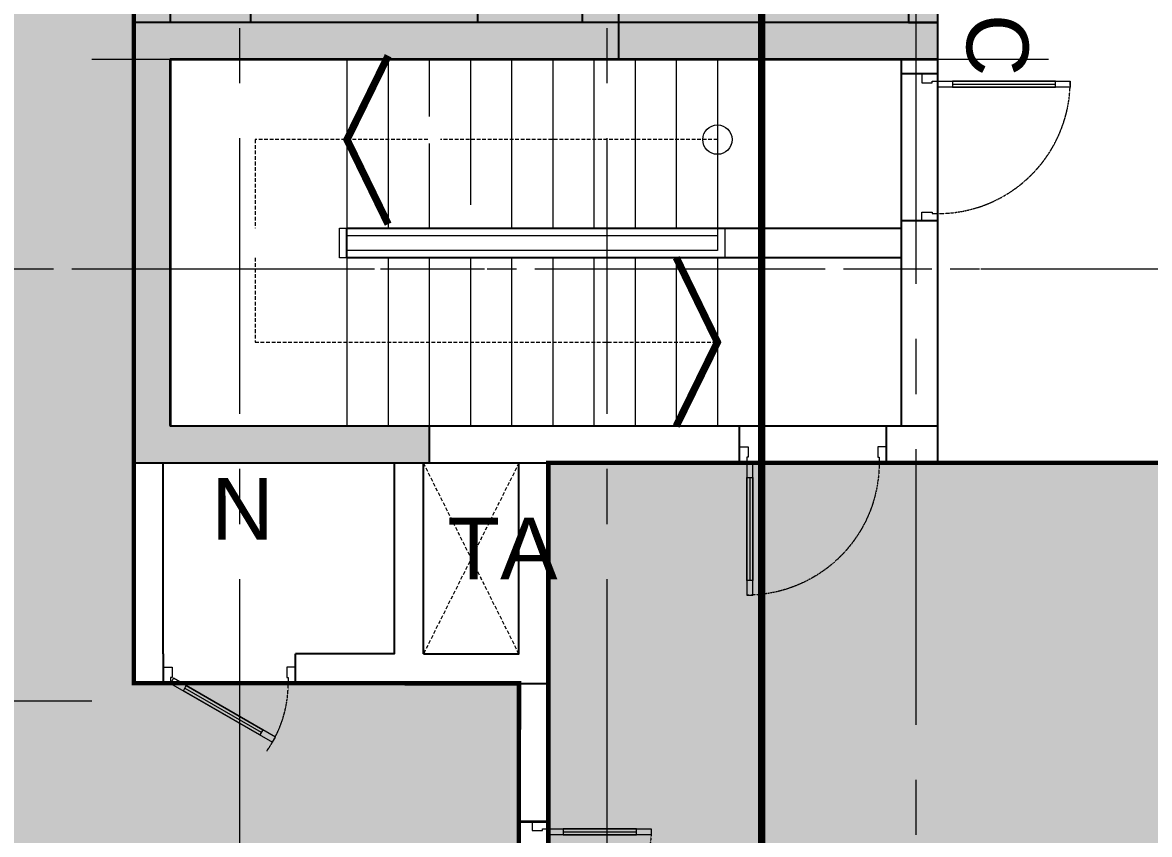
# Model space of a CAD drawing. Header units: millimetres. Extents: x -100356 to 314685, y 446 to 1273965.
# Drawn here: x 62713 to 70380, y 503874 to 509399 of the extents above; entities that cross this region are included whole.
import ezdxf
from ezdxf.xclip import XClip

# ---------------------------------------------------------------- set-up
doc = ezdxf.new("R2010")
doc.units = ezdxf.units.MM
doc.header["$XCLIPFRAME"] = 2
for name, pattern in [('20180221 BF$0$Core - tb$0$HIDDEN', [0.375, 0.25, -0.125]), ('20180221 BF$0$HIDDEN', [0.375, 0.25, -0.125]), ('20180330-Ascent Plaza-TP-Ban ve so bo$0$20180221 BF$0$Core - tb$0$HIDDEN', [0.375, 0.25, -0.125]), ('20180330-Ascent Plaza-TP-Ban ve so bo$0$Core - tb$0$HIDDEN', [0.375, 0.25, -0.125]), ('CENTER', [2, 1.25, -0.25, 0.25, -0.25]), ('gf$0$CENTER2', [28.574999999999996, 19.05, -3.174999999999999, 3.174999999999999, -3.174999999999999]), ('gf$0$Kume - Grid Line', [10.5, 5.999999999999999, -1.25, 2, -1.25])]:
    doc.linetypes.add(name, pattern=pattern)
for name, color, linetype, lineweight in [('20180221 BF$0$@ color hatch', 7, 'Continuous', 13), ('20180330-Ascent Plaza-TP-Ban ve so bo$0$20180221 BF$0$Core - tb$0$1-thaythuong', 9, 'Continuous', 13), ('20180330-Ascent Plaza-TP-Ban ve so bo$0$20180221 BF$0$Core - tb$0$A.Concrete', 210, 'Continuous', 35), ('20180330-Ascent Plaza-TP-Ban ve so bo$0$20180221 BF$0$Core - tb$0$A.Thin', 8, 'Continuous', 13), ('20180330-Ascent Plaza-TP-Ban ve so bo$0$20180221 BF$0$Core - tb$0$CUA', 5, 'Continuous', 9), ('20180330-Ascent Plaza-TP-Ban ve so bo$0$20180221 BF$0$Core - tb$0$Hatch-wall', 251, 'Continuous', 5), ('20180330-Ascent Plaza-TP-Ban ve so bo$0$20180221 BF$0$Core - tb$0$net bao', 254, 'Continuous', 13), ('20180330-Ascent Plaza-TP-Ban ve so bo$0$20180221 BF$0$TUONG 2', 2, 'Continuous', 25), ('20180330-Ascent Plaza-TP-Ban ve so bo$0$A1 - dp$0$TUONG 2', 2, 'Continuous', 25), ('20180330-Ascent Plaza-TP-Ban ve so bo$0$Core - tb$0$1-thaythuong', 9, 'Continuous', 13), ('20180330-Ascent Plaza-TP-Ban ve so bo$0$Core - tb$0$A.Concrete', 7, 'Continuous', 25), ('20180330-Ascent Plaza-TP-Ban ve so bo$0$Core - tb$0$A.Thin', 8, 'Continuous', 13), ('20180330-Ascent Plaza-TP-Ban ve so bo$0$Core - tb$0$CUA', 5, 'Continuous', 9), ('20180330-Ascent Plaza-TP-Ban ve so bo$0$Core - tb$0$Hatch-wall', 251, 'Continuous', 5), ('20180330-Ascent Plaza-TP-Ban ve so bo$0$Core - tb$0$net bao', 254, 'Continuous', 13), ('20180330-Ascent Plaza-TP-Ban ve so bo$0$KÍNH', 150, 'Continuous', 9), ('20180330-Ascent Plaza-TP-Ban ve so bo$0$TEXT', 6, 'Continuous', 20), ('20180330-Ascent Plaza-TP-Ban ve so bo$0$TUONG 2', 2, 'Continuous', 35), ('@ color hatch', 7, 'Continuous', 13), ('A.Concrete', 7, 'Continuous', 25), ('A1 - dp$0$TUONG 2', 2, 'Continuous', 25), ('Core - tb$0$A.Concrete', 7, 'Continuous', 25), ('Core - tb$0$Hatch-wall', 251, 'Continuous', 5), ('gf$0$A.Axis', 251, 'gf$0$CENTER2', 13), ('Hatch-wall', 251, 'Continuous', 5), ('LC.HA', 250, 'Continuous', 9), ('LGI', 250, 'CENTER', 9), ('luoicot', 30, 'Continuous', 13), ('setback', 1, 'Continuous', 13), ('TEXT', 6, 'Continuous', 20), ('TXT', 1, 'Continuous', 25)]:
    doc.layers.add(name, color=color, linetype=linetype, lineweight=lineweight)
doc.layers.add('Core - tb$0$CT3 MBT 11-31$0$Nqh-ME-01', color=8, linetype='Continuous')
doc.layers.add('STR', color=7, linetype='Continuous')
doc.styles.add('20180330-Ascent Plaza-TP-Ban ve so bo$0$VnArial', font='Font - TrueType - Arial.ttf')

# ---------------------------------------------------------------- blocks, each defined once
blk = doc.blocks.new('gf$0$grid tower-gf')
at = {"layer": 'gf$0$A.Axis', "linetype": 'gf$0$Kume - Grid Line', "lineweight": 9, "ltscale": 100}
blk.add_line((48341.18399926659, 13399.9365124742), (-14918.79991812457, 13399.93651247438), dxfattribs=at)
blk = doc.blocks.new('Core - tb$0$CT3 MBT 11-31$0$TM1500')
at = {"layer": 'Core - tb$0$CT3 MBT 11-31$0$Nqh-ME-01'}
for p, q in [((-1293, 1791), (-1293, 2250.189097669907)), ((-1293, 316.0000000009313), (-1293, 2250.189097669907)), ((-1433, 450.0000000009313), (-1433, 2209.000000000931)), ((-1293, 1782), (-1293, 1872)), ((-104, 1713), (-104, 538)), ((-104, 1713), (-65.99999999953434, 1713)), ((-65.99999999953434, 1713), (-66, 538)), ((-18.99999999953434, 1713), (-18.99999999953434, 538)), ((-18.99999999953434, 1713), (19, 1713)), ((19, 1713), (19, 538)), ((-104, 538), (-66, 538)), ((-18.99999999953434, 538), (19, 538)), ((-1292.999999999534, 0.1890976689755917), (-1293, 470)), ((-1292.999999999534, 382), (-1293, 470)), ((-1426.999999999534, 182), (-1691, 423.0000000009313)), ((-1663, 219.0000000009313), (-1663, 390)), ((-1857.999999999534, 304), (-1781, 304)), ((-1511, 304), (-1624.999999999534, 304)), ((-1455, 304), (-1306.999999999534, 304)), ((-1366.999999999534, 304), (-1445, 304)), ((0, 145.0000000009313), (0, 0))]:
    blk.add_line(p, q, dxfattribs=at)
for points in [[(-1423, 2250.189097669907), (-1423, 1860)], [(-1163, 1860), (-1162.999999999534, 2250.189097668976)], [(-158, 1756), (-157.9999999995343, 2250.189097669907)], [(-113, 2250.189097669907), (-113, 145)], [(-58, 2250.189097669907), (-57.99999999953434, 145)], [(-28, 145.0000000009313), (-28, 2250.189097668976)], [(27, 145.0000000009313), (27, 2250.189097669907)], [(-1423, 1860), (-1393, 1860)], [(-1193, 1860.000000000931), (-1393, 1860)], [(-1330, 1857), (-1255, 1857)], [(-1329.999999999534, 1851), (-1330, 1857)], [(-1329, 1850), (-1298, 1848)], [(-1297, 1826), (-1297, 1847)], [(-1289, 1826.000000000931), (-1289, 1847)], [(-1288, 1848), (-1256, 1850)], [(-1254.999999999534, 1851), (-1255, 1857)], [(-1193, 1860.000000000931), (-1163, 1860)], [(-1298, 1824), (-1298, 1795)], [(-1298, 1795), (-1288, 1795)], [(-1288, 1824), (-1288, 1795)], [(-157.9999999995343, 494), (-2583, 494), (-2583, 1756), (-158, 1756)], [(-198, 525.0000000009313), (-2553, 525), (-2552.999999999069, 1725), (-198, 1725)], [(-1473, 1725), (-1393, 1725)], [(-1472.999999999534, 1405), (-1473, 1725)], [(-1393, 1725), (-1393, 1405)], [(-198, 1575), (-198, 1725)], [(-113, 1575), (-198, 1575)], [(-1393, 1405), (-1472.999999999534, 1405)], [(-2714.06635276787, 1125.189097669907), (201.744921057485, 1125.189097669907)], [(-1393, 845.0000000009313), (-1472.999999999534, 845)], [(-1472.999999999534, 845), (-1473, 525)], [(-1393, 525), (-1393, 845.0000000009313)], [(-113, 675), (-198, 675)], [(-198, 675), (-198, 525.0000000009313)], [(-1473, 525), (-1393, 525)], [(-157.9999999995343, 494), (-157.9999999995343, 145)], [(-1926, 0), (-1925.999999999534, 384), (-1850.999999999534, 384)], [(-1850.999999999534, 0), (-1850.999999999534, 384)], [(-1763, 194), (-1763, 414)], [(-1763, 414), (-1463, 414)], [(-1586, 414), (-1624, 342.0000000009313)], [(-1501.999999999069, 267), (-1586, 414)], [(-1463, 414), (-1463, 194)], [(-1363, 390), (-1222.999999999534, 390)], [(-1363, 380), (-1363, 390)], [(-1337, 393), (-1337, 400)], [(-1337, 393), (-1248, 393)], [(-1336, 401), (-1298.999999999534, 404)], [(-1300.999999999534, 423), (-1301, 455)], [(-1301, 455), (-1285, 455)], [(-1300, 422), (-1298.999999999069, 422)], [(-1298, 405), (-1298, 421)], [(-1288, 405), (-1288, 421)], [(-1287, 422), (-1285.999999999534, 422)], [(-1249, 401.0000000009313), (-1287, 404)], [(-1284.999999999534, 423), (-1285, 455)], [(-1248, 393), (-1248, 400)], [(-1223, 380), (-1222.999999999534, 390)], [(-1848, 312.0000000009313), (-1848, 348)], [(-1845, 348), (-1848, 348)], [(-1845, 348), (-1845, 312)], [(-1845, 312), (-1794, 312)], [(-1845, 309), (-1794, 309.0000000009313)], [(-1624, 342.0000000009313), (-1540, 194.0000000009313)], [(-1381, 312), (-1432, 312)], [(-1381, 309.0000000009313), (-1432, 309)], [(-1381, 348), (-1381, 312)], [(-1381, 348), (-1378, 348)], [(-1377.999999999534, 312), (-1378, 348)], [(-1374.999999999534, 103), (-1375, 380.0000000009313)], [(-1375, 380.0000000009313), (-1311.999999999534, 380)], [(-1369, 103.0000000009313), (-1369.000000000466, 380.0000000009313)], [(-1312, 103), (-1311.999999999534, 380)], [(-1311.999999999534, 347), (-1252.999999999534, 347)], [(-1271.999999999534, 380), (-1199, 380)], [(-1271.999999999534, 380), (-1112, 103)], [(-1206, 380), (-1046, 103)], [(-1199, 380), (-1038.999999999534, 103)], [(-1848, 261), (-1848, 296)], [(-1845, 261), (-1848, 261)], [(-1845, 299), (-1794, 299)], [(-1793.999999999534, 296), (-1845, 296)], [(-1845, 296), (-1845, 261)], [(-1791, 302.0000000009313), (-1791, 306)], [(-1788, 306), (-1788, 302.0000000009313)], [(-1540, 194.0000000009313), (-1501.999999999069, 267)], [(-1438, 306), (-1438, 302)], [(-1435, 302), (-1435, 306.0000000009313)], [(-1381, 299), (-1432, 299.0000000009313)], [(-1432, 296), (-1381, 296)], [(-1381, 296), (-1381, 261)], [(-1381, 261), (-1377.999999999534, 261)], [(-1377.999999999534, 261), (-1378, 296.0000000009313)], [(-1463, 194), (-1763, 194)], [(-1385, 0), (-1384.999999999534, 168)], [(-1384.999999999534, 168), (-1375, 168)], [(-1150, 168.0000000009313), (-1312, 168.0000000009313)], [(-1020, 168), (-1077, 168)], [(-1020, 0), (-1020, 168)], [(-1312, 103), (-1374.999999999534, 103)], [(-1112, 103), (-1038.999999999534, 103)], [(-57.99999999953434, 145), (-157.9999999995343, 145)], [(-28, 145.0000000009313), (27, 145.0000000009313)]]:
    blk.add_lwpolyline(points, dxfattribs=at)
for points in [[(-1329.999999999534, 1851, 0.39632451), (-1329, 1850)], [(-1297, 1847, 0.39632451), (-1298, 1848)], [(-1288, 1848, 0.39632451), (-1289, 1847)], [(-1256, 1850, 0.39632451), (-1254.999999999534, 1851)], [(-1297, 1825, 0.26794919), (-1298, 1824)], [(-1297, 1825, 0.26794919), (-1297, 1826)], [(-1289, 1826.000000000931, 0.26794919), (-1288, 1825)], [(-1288, 1824, 0.26794919), (-1288, 1825)], [(-1336, 401, 0.39087647), (-1337, 400)], [(-1300.999999999534, 423, 0.41421356), (-1300, 422)], [(-1298, 421, 0.41421356), (-1298.999999999069, 422)], [(-1298.999999999534, 404, 0.39087647), (-1298, 405)], [(-1287, 422, 0.41421356), (-1288, 421)], [(-1288, 405, 0.39087647), (-1287, 404)], [(-1285.999999999534, 422, 0.41421356), (-1284.999999999534, 423)], [(-1248, 400, 0.39087647), (-1249, 401.0000000009313)], [(-1848, 312.0000000009313, 0.41421356), (-1845, 309)], [(-1788, 306, 0.41421356), (-1794, 312)], [(-1791, 306, 0.41421356), (-1794, 309.0000000009313)], [(-1438, 306, -0.41421356), (-1432, 312)], [(-1435, 306.0000000009313, -0.41421356), (-1432, 309)], [(-1377.999999999534, 312, -0.41421356), (-1381, 309.0000000009313)], [(-1845, 299, 0.41421356), (-1848, 296)], [(-1794, 299, 0.41421356), (-1791, 302.0000000009313)], [(-1793.999999999534, 296, 0.41421356), (-1788, 302.0000000009313)], [(-1432, 296, -0.41421356), (-1438, 302)], [(-1432, 299.0000000009313, -0.41421356), (-1435, 302)], [(-1381, 299, -0.41421356), (-1378, 296.0000000009313)]]:
    blk.add_lwpolyline(points, format="xyb", dxfattribs=at)
blk.add_lwpolyline([(-2207.871594800323, 0), (-664.3990588189918, 0), (-664.3990588189918, -390.990038533404), (-2207.871594800323, -390.990038533404)], close=True, dxfattribs=at)
for centre, radius in [((-1292.83507730579, 1125.189097668976), 59.99999999999999), ((-1662.835077306256, 304.1890976699069), 39.99999999999999)]:
    blk.add_circle(centre, radius, dxfattribs=at)
blk = doc.blocks.new('new core')
at = {"layer": 'Core - tb$0$Hatch-wall', "ltscale": 0.5}
h = blk.add_hatch(color=256, dxfattribs=at)
h.dxf.hatch_style = 1
h.paths.add_polyline_path([(-5220.000009669282, -11721.18369290384), (-5470.000009669282, -11721.18369290384), (-5470.000009669282, -14471.18369290384), (-5220.000009669282, -14471.18369290384)])
h = blk.add_hatch(color=256, dxfattribs=at)
h.dxf.hatch_style = 1
h.paths.add_polyline_path([(-5470.000009669282, -11721.18369290384), (-5470.000009669282, -11971.18369290384), (5.820766091346741e-11, -11971.18369290384), (5.820766091346741e-11, -11721.18369290384)])
at = {"layer": 'Hatch-wall', "ltscale": 0.5}
h = blk.add_hatch(color=256, dxfattribs=at)
h.dxf.hatch_style = 1
h.paths.add_polyline_path([(-5470.000009669282, -11971.18369290384), (-2170.000009669282, -11971.18369290384), (-2170.000009669282, -10830.00890308345), (-2420.000009669282, -10830.00890308345), (-2420.000009669282, -11721.18369290384), (-5220.000009669282, -11721.18369290384), (-5220.000009669282, -9080.00890308345), (-2420.000009669282, -9080.00890308345), (-2420.000009669282, -9580.00890308345), (-2170.000009669282, -9580.00890308345), (-2170.000009669282, -8830.00890308345), (-5470.000009669282, -8830.00890308345)])
at = {"layer": 'A1 - dp$0$TUONG 2', "ltscale": 0.5}
blk.add_lwpolyline([(-2.328306436538696e-10, -11721.18369290384), (-1.746229827404022e-10, -11330.00890308345), (-2.91038304567337e-10, -10780.00890308345), (-200.0000000000582, -10780.00890308345), (-200.0000000001746, -11230.00890308345), (-200.0000000001746, -11230.00890308345), (-200.0000000001746, -11721.18369290384)], close=True, dxfattribs=at)
at = {"layer": 'Core - tb$0$A.Concrete', "ltscale": 0.5}
blk.add_lwpolyline([(-5470.000009669282, -11971.18369290384), (-2170.000009669282, -11971.18369290384), (-2170.000009669282, -10830.00890308345), (-2420.000009669282, -10830.00890308345), (-2420.000009669282, -11721.18369290384), (-5220.000009669282, -11721.18369290384), (-5220.000009669282, -9080.00890308345), (-2420.000009669282, -9080.00890308345), (-2420.000009669282, -9580.00890308345), (-2170.000009669282, -9580.00890308345), (-2170.000009669282, -8830.00890308345), (-5470.000009669282, -8830.00890308345)], close=True, dxfattribs=at)
at = {"layer": 'Core - tb$0$A.Concrete'}
blk.add_lwpolyline([(5.820766091346741e-11, -11971.18369290384), (5.820766091346741e-11, -11721.18369290384), (-5470.000009669282, -11721.18369290384), (-5470.000009669282, -14721.18369290384), (5.820766091346741e-11, -14721.18369290384), (5.820766091346741e-11, -14471.18369290384), (-5220.000009669282, -14471.18369290384)], dxfattribs=at)
at = {"layer": 'Core - tb$0$CT3 MBT 11-31$0$Nqh-ME-01', "extrusion": (0, 0, -1), "xscale": -1, "zscale": -1}
blk.add_blockref('Core - tb$0$CT3 MBT 11-31$0$TM1500', (2467.000009668351, -11330.19365437044), dxfattribs=at)
blk = doc.blocks.new('Core f1-f4')
at = {"layer": 'Core - tb$0$Hatch-wall', "ltscale": 0.5}
h = blk.add_hatch(color=256, dxfattribs=at)
h.dxf.hatch_style = 1
h.paths.add_polyline_path([(-5220.000009669282, -11721.18369290384), (-5470.000009669282, -11721.18369290384), (-5470.000009669282, -14471.18369290384), (-5220.000009669282, -14471.18369290384)])
h = blk.add_hatch(color=256, dxfattribs=at)
h.dxf.hatch_style = 1
h.paths.add_polyline_path([(-5470.000009669282, -11721.18369290384), (-5470.000009669282, -11971.18369290384), (5.820766091346741e-11, -11971.18369290384), (5.820766091346741e-11, -11721.18369290384)])
at = {"layer": 'Core - tb$0$A.Concrete'}
blk.add_lwpolyline([(5.820766091346741e-11, -11971.18369290384), (5.820766091346741e-11, -11721.18369290384), (-5470.000009669282, -11721.18369290384), (-5470.000009669282, -14721.18369290384), (-1450.153188483149, -14721.18369290384), (-1450.153188483149, -14471.18369290384), (-5220.000009669282, -14471.18369290384)], dxfattribs=at)
at = {"layer": 'setback'}
ref = blk.add_blockref('new core', (0, 0), dxfattribs=at)
XClip(ref).set_block_clipping_path([(-5470.00000966934, -11971.18369290381), (0, -11971.18369290381), (0, 568.8059415846947), (-26542.664700966852, 1294.7131433426985), (-26542.664700966852, -7697.462902203202), (-5475.4640937626245, -7697.462902203202)])
blk = doc.blocks.new('SECTION SYMBOL 2')
at = {"layer": 'TXT', "linetype": '20180221 BF$0$Core - tb$0$HIDDEN', "ltscale": 300, "const_width": 50}
blk.add_lwpolyline([(-1200.003936006746, -31831.96423141245), (-1200.003936006746, 11797.73497754434)], dxfattribs=at)
blk = doc.blocks.new('X-GRID')
at = {"layer": 'LGI', "ltscale": 1500}
for p, q in [((-36549.99921768496, -7272.626217615769), (-36549.99921768473, 49990.6718393456)), ((-34449.99921768473, 49486.83894699798), (-34449.99921768496, -7272.626217615776)), ((-31949.99999999988, 49486.83894699797), (-31950.00000000012, -7272.626217615774)), ((5008.778208642208, 24500.00148243189), (-57318.59826279094, 24500.00148243203))]:
    blk.add_line(p, q, dxfattribs=at)
blk = doc.blocks.new('A$C60262ED2')
at = {"layer": 'LC.HA'}
h = blk.add_hatch(color=256, dxfattribs=at)
h.dxf.hatch_style = 1
h.paths.add_polyline_path([(44108.77889494912, 31553.9092043686), (44108.77889494912, 32053.9092043686), (43858.77889494912, 32053.9092043686), (43858.77889494912, 31553.9092043686), (41658.77889494912, 31553.9092043686), (41658.77889494912, 40134.01338329143), (43858.77889494912, 40134.01338329143), (43858.77889494912, 39633.91810745205), (44108.77889494912, 39633.91810745205), (44108.77889494912, 40384.01338329143), (41408.77889494912, 40384.01338329143), (41408.77889494912, 31553.9092043686), (38638.77888527984, 31553.9092043686), (38638.77888527984, 25662.73441454821), (40648.50329695537, 25662.73441454821), (40648.50329695537, 25912.73441454821), (38888.77888527984, 25912.73441454821), (38888.77888527984, 28412.73441454821), (44108.77889494918, 28412.73441454821), (44108.77889494912, 28662.73441454821), (38888.77888527984, 28662.73441454821), (38888.77888527984, 31303.9092043686), (44108.77889494912, 31303.9092043686)])
h.paths.add_polyline_path([(44108.77889494912, 38633.91810745205), (43858.77889494912, 38633.91810745205), (43858.77889494912, 37433.91810745205), (44108.77889494912, 37433.91810745205)], flags=17)
h.paths.add_polyline_path([(44108.77889494912, 36443.9158816812), (43858.77889494912, 36443.9158816812), (43858.77889494912, 35243.9158816812), (44108.77889494912, 35243.9158816812)], flags=17)
h.paths.add_polyline_path([(44108.77889494912, 34253.91365591035), (43858.77889494912, 34253.91365591035), (43858.77889494912, 33053.91365591035), (44108.77889494912, 33053.91365591035)], flags=17)
h.paths.add_polyline_path([(39608.77889494912, 33603.90920436854), (39358.77855592844, 33603.90920436854), (39358.77855592844, 31553.9092043686), (39608.77889494912, 31553.9092043686)], flags=17)
at = {"layer": 'STR', "ltscale": 1000, "elevation": 6.706806565628017e-05}
blk.add_lwpolyline([(44108.77889494918, 25662.73441454821), (44108.77889494912, 31553.9092043686), (44108.77889494912, 40384.01338329143), (41408.77889494912, 40384.01338329143), (41408.77889494912, 31553.9092043686), (38638.77888527984, 31553.9092043686), (38638.77888527984, 25662.73441454821)], close=True, dxfattribs=at)
at = {"layer": 'STR', "ltscale": 1000}
for points, elevation in [([(44108.77889494918, 25912.73441454821), (38888.77888527984, 25912.73441454821), (38888.77888527984, 28412.73441454821), (44108.77889494918, 28412.73441454821)], 6.706806565628017e-05), ([(40648.50329695537, 25909.19289677648), (40648.50329695537, 25662.73441454821)], 6.577203153575353e-05)]:
    blk.add_lwpolyline(points, dxfattribs=dict(at, elevation=elevation))
at = {"layer": 'STR', "elevation": 6.706806565628017e-05}
blk.add_lwpolyline([(43858.77889494918, 28412.73441454821), (43858.77889494918, 25912.73441454821)], dxfattribs=at)
at = {"rotation": 180}
blk.add_blockref('X-GRID', (7408.778555928438, 51484.01189456624, 6.706806565628017e-05), dxfattribs=at)
blk = doc.blocks.new('column')
at = {"layer": 'luoicot', "ltscale": 0.5}
blk.add_blockref('A$C60262ED2', (-47108.64113252342, -40383.94843114301, -6.68157683473537e-05), dxfattribs=at)
blk = doc.blocks.new('*U603')
blk.add_line((-69.99999999998545, 100.0000000000102), (-69.99999999992974, 600.0000000000099))
for points in [[(-50, 7.247105567948416e-12), (-49.9999999999154, 700.0000000000072), (-89.99999999991542, 700.0000000000126), (-90, 1.304194785136412e-11)], [(-49.99999999998568, 100.0000000000073), (-89.99999999998545, 100.0000000000131), (-89.99999999992974, 600.0000000000128), (-49.99999999992972, 600.0000000000069)], [(-800.0000000000158, -109.9999999999006), (-740.0000000000158, -109.9999999999093), (-740.0000000000056, -39.9999999999093), (-750.0000000000056, -39.99999999990785), (-749.9999999999999, 9.215571821382671e-11), (-799.9999999999999, 9.943124549120556e-11)], [(-1.591615728102624e-11, -110), (-60.00000000001592, -109.9999999999913), (-60.00000000000568, -39.9999999999913), (-50.00000000000568, -39.99999999999276), (-50, 7.247105567948416e-12), (0, 0)]]:
    blk.add_lwpolyline(points, close=True)
at = {"linetype": '20180330-Ascent Plaza-TP-Ban ve so bo$0$Core - tb$0$HIDDEN'}
blk.add_arc((-50, 7.247105567948416e-12), 699.9999999999999, 89.99999999998705, 179.9999999999917, dxfattribs=at)
blk = doc.blocks.new('*U612')
blk.add_line((70.00000000001444, 99.9999999999899), (70.00000000013722, 799.9999999999898))
for points in [[(50, -7.237242930944284e-12), (50.00000000015177, 899.9999999999928), (90.00000000015177, 899.9999999999867), (90, -1.302987944664276e-11)], [(50.00000000001467, 99.99999999999281), (90.00000000001444, 99.999999999987), (90.00000000013722, 799.9999999999869), (50.00000000013722, 799.9999999999926)], [(-1.591615728102624e-11, -110), (59.99999999998408, -110.0000000000087), (59.99999999999409, -40.00000000000868), (49.99999999999409, -40.00000000000724), (50, -7.237242930944284e-12), (0, 0)], [(999.9999999999841, -110.0000000001661), (939.9999999999841, -110.0000000001574), (939.9999999999941, -40.00000000015735), (949.9999999999941, -40.00000000015879), (950, -1.587872996520267e-10), (1000, -1.659961208735405e-10)]]:
    blk.add_lwpolyline(points, close=True)
at = {"linetype": '20180330-Ascent Plaza-TP-Ban ve so bo$0$20180221 BF$0$Core - tb$0$HIDDEN'}
blk.add_arc((50, -7.237242930944284e-12), 900, 359.9999999999917, 89.99999999999349, dxfattribs=at)
blk = doc.blocks.new('*U621')
blk.add_line((-146.602540378439, 32.67949192433242), (-666.2177826490683, 332.6794919243915))
for points in [[(-50, 7.247105567948416e-12), (-742.8203230275026, 400.0000000000916), (-762.8203230275078, 365.3589838487168), (-70.000000000005, -34.64101615136757)], [(-136.6025403784364, 50.00000000001982), (-156.6025403784415, 15.35898384864526), (-676.2177826490708, 315.358983848704), (-656.2177826490658, 350.0000000000788)], [(-900.0000000000159, -109.9999999998882), (-840.0000000000159, -109.9999999998969), (-840.0000000000057, -39.99999999989686), (-850.0000000000057, -39.99999999989541), (-850, 1.045918907038868e-10), (-900, 1.118674179812656e-10)], [(-1.591615728102624e-11, -110), (-60.00000000001592, -109.9999999999913), (-60.00000000000568, -39.9999999999913), (-50.00000000000568, -39.99999999999276), (-50, 7.247105567948416e-12), (0, 0)]]:
    blk.add_lwpolyline(points, close=True)
at = {"linetype": '20180330-Ascent Plaza-TP-Ban ve so bo$0$Core - tb$0$HIDDEN'}
blk.add_arc((-50, 7.247105567948416e-12), 800, 144.9504689264739, 179.9999999999917, dxfattribs=at)

msp = doc.modelspace()

# ---------------------------------------------------------------- hatches: boundary and pattern name
at = {"layer": '20180330-Ascent Plaza-TP-Ban ve so bo$0$20180221 BF$0$Core - tb$0$Hatch-wall', "ltscale": 0.5}
h = msp.add_hatch(color=256, dxfattribs=at)
h.dxf.hatch_style = 1
h.paths.add_polyline_path([(63470.75032117462, 506649.0822089525), (63470.75032117462, 506399.0822089525), (65480.75032117462, 506399.0822089525), (65480.75032117462, 506649.0822089525)])
at = {"layer": '20180330-Ascent Plaza-TP-Ban ve so bo$0$Core - tb$0$Hatch-wall', "ltscale": 0.5}
h = msp.add_hatch(color=256, dxfattribs=at)
h.dxf.hatch_style = 1
h.paths.add_polyline_path([(63720.75032117485, 509402.0416362195), (63470.75032117485, 509402.0416362195), (63470.75032117485, 506652.0416362195), (63720.75032117485, 506652.0416362195)])
h = msp.add_hatch(color=256, dxfattribs=at)
h.dxf.hatch_style = 1
h.paths.add_polyline_path([(63470.75032117485, 509402.0416362195), (63470.75032117485, 509152.0416362195), (68940.75033084418, 509152.0416362195), (68940.75033084418, 509402.0416362195)])
h = msp.add_hatch(color=256, dxfattribs=at)
h.dxf.hatch_style = 1
h.paths.add_polyline_path([(63470.88109834008, 509399.1533184966), (63470.88109834008, 509149.1533184966), (68940.88110800942, 509149.1533184966), (68940.88110800942, 509399.1533184966)])
h = msp.add_hatch(color=256, dxfattribs=at)
h.dxf.hatch_style = 1
h.paths.add_polyline_path([(63470.88109834014, 509399.1533184966), (63470.88109834014, 509149.1533184966), (68940.88110800936, 509149.1533184966), (68940.88110800936, 509399.1533184966)])
at = {"layer": '@ color hatch', "ltscale": 0.5}
h = msp.add_hatch(dxfattribs=at)
h.set_pattern_fill('CROSS', color=139, scale=300)
h.set_pattern_definition([(0, (403133.1360193419, 611737.2349719522), (75, 75), [37.5, -112.5]), (90, (403151.8860193419, 611718.4849719522), (-74.99999999999999, 75), [37.5, -112.5])])
edge = h.paths.add_edge_path()
edge.add_line((89436.41709658997, 521620.8453593897), (87938.48235613159, 521231.1742295966))
edge.add_arc((86679.68343367339, 526070.1230072558), 4999.999999999264, 219.0014867065798, 284.5816716310036, ccw=False)
edge.add_line((82794.0352754882, 522923.4202264415), (81729.2710505087, 522923.4202264415))
edge.add_line((81729.2710505087, 522923.4202264415), (79041.02479783299, 532423.4178103965))
edge.add_line((79041.02479783299, 532423.4178103965), (42090.75543612409, 532423.4178103965))
edge.add_line((42090.7554361241, 532423.4178103965), (42090.80499125597, 532512.6047125595))
edge.add_arc((42490.80492951057, 532512.3824596365), 400.0000000000508, 90.39875409708452, 179.968164612199, ccw=False)
edge.add_line((42488.02112322329, 532912.3727725475), (76917.82862226438, 533151.9933620731))
edge.add_arc((76941.99378300538, 529679.8299968787), 3472.247455120651, 7.678331574966876, 90.39875409707878, ccw=False)
edge.add_line((80383.10837459184, 530143.761842264), (80769.82105241953, 527418.7648844988))
edge.add_arc((87700.50644836888, 528402.3197105001), 7000.127152657728, 188.0770856720448, 284.3581726426067)
edge = h.paths.add_edge_path()
edge.add_arc((87695.42396088385, 528401.5176587474), 3494.982392217105, 188.0757745180814, 235.93068043314912, ccw=False)
edge.add_line((84235.10080474713, 527910.5333646896), (83848.38812691938, 530635.5303224549))
edge.add_arc((76917.82862226466, 529651.9933620733), 6999.999999999753, 8.077085672045449, 90.0000000000019)
edge.add_line((76917.82862226442, 536651.9933620731), (76917.56209183733, 536667.4240833559))
edge.add_line((76917.56209183733, 536667.4240833559), (84112.83309945445, 536955.0934179454))
edge.add_line((84112.83309945445, 536955.0934179454), (85737.55052089637, 525506.4125630904))
edge = h.paths.add_edge_path()
edge.add_line((85737.68835644277, 525506.3918420575), (102351.4454624854, 529522.8423933522))
edge.add_line((102351.4454624854, 529522.8423933522), (109839.3445053273, 531263.3503485854))
edge.add_line((109839.3445053273, 531263.3503485854), (116045.9014923957, 533026.5895109922))
edge.add_line((116045.9014923957, 533026.5895109922), (118019.9537081746, 526826.3637333594))
edge.add_arc((119619.6628507639, 529939.389698415), 3499.999999999136, 216.3524948346986, 242.80245899708592, ccw=False)
edge.add_arc((111163.1147119991, 523715.5007552655), 6999.999999996357, 36.35249483465252, 102.7523131960873)
edge.add_line((109617.9570264048, 530542.8346219076), (88525.6975026797, 525000.3528360141))
edge.add_arc((87703.24956619726, 528402.349219283), 3499.999999999753, 235.8342466810172, 283.59074592841307, ccw=False)
edge = h.paths.add_edge_path()
edge.add_line((118016.9483804641, 526825.3409075359), (137345.3674876983, 533030.2980131368))
edge.add_line((137345.3674876983, 533030.2980131368), (137832.9650822176, 532765.5220722668))
edge.add_line((137832.9650822176, 532765.5220722667), (120689.4852287148, 526606.9011268471))
edge.add_arc((119617.6968903851, 529951.9454292522), 3512.556281005599, 242.88861355448068, 287.76602013383024, ccw=False)
edge = h.paths.add_edge_path()
edge.add_line((97071.04676677175, 507765.1966983163), (96437.5950026257, 506959.2908646603))
edge.add_line((96437.5950026257, 506959.2908646603), (94736.3795191504, 508296.4668772862))
edge.add_arc((90719.59838850446, 503186.1372059011), 6500.000000134758, 51.83222342958886, 89.94552565730741)
edge.add_line((90725.77830571953, 509686.134268237), (89937.7828422947, 509686.134268237))
edge.add_line((89937.7828422947, 509686.134268237), (89937.78284235676, 510323.3297056261))
edge.add_line((89937.78284235676, 510323.3297056261), (93816.47426606352, 510323.3297056261))
edge.add_line((93816.47426606352, 510323.3297056261), (97071.04676677175, 507765.1966983163))
edge = h.paths.add_edge_path()
edge.add_line((79665.12967866861, 509835.3456129305), (80607.32094722106, 510323.3297052232))
edge.add_line((80607.32094722106, 510323.3297052232), (84937.78284229756, 510323.3297054101))
edge.add_line((84937.78284229756, 510323.3297054101), (84937.78284232352, 509723.3297054093))
edge.add_line((84937.78284232352, 509723.3297054093), (84791.23631615126, 509725.417757705))
edge.add_arc((84720.99482065636, 504795.6335855759), 4930.284560901516, 89.1836825342534, 127.1872254183928)
edge.add_line((81741.0247978324, 508723.4172500022), (80241.0247978324, 508723.4172500022))
edge.add_line((80241.0247978324, 508723.4172500022), (79665.12967866861, 509835.3456129305))
edge = h.paths.add_edge_path()
edge.add_line((91554.12393892846, 502708.4596272468), (85096.37468669545, 502708.4596272468))
edge.add_arc((85096.37468669539, 497708.4596272466), 5000.000000000175, 89.99999999999933, 96.86689803700875)
edge.add_line((84498.55836202383, 502672.5925466957), (82274.94700932717, 502404.8093934366))
edge.add_arc((82696.5315840002, 498932.5763338683), 3497.732976309268, 96.92273787894665, 140.0103766651834)
edge.add_line((80016.70553522701, 501180.3904547151), (79997.84024625899, 501152.1648820118))
edge.add_arc((80247.25841450835, 500985.4598210595), 299.9999999999886, 146.2421920089721, 281.3066389682706)
edge.add_line((80306.07634507834, 500691.2822368633), (81150.45971891475, 500860.108433436))
edge.add_line((81150.45971891475, 500860.108433436), (91589.80447458742, 502110.5890188023))
edge.add_arc((91554.12393892846, 502408.4596272468), 300.0000000000119, 276.8306492592316, 450)
h.paths.add_polyline_path([(73941.79359526366, 501126.3996667875), (75241.79359526355, 501126.3996667875), (75241.79359526355, 507544.3907764651), (73941.79359526355, 507544.3907764651)])
edge = h.paths.add_edge_path(flags=17)
edge.add_line((40779.51301659742, 501121.8494100659), (42692.5518764081, 501123.4329474772))
edge.add_arc((53136.53107315161, 502117.5537154353), 10491.18570816936, 185.4373749015582, 270.0199407326778)
edge.add_line((53140.18233555234, 491626.368642643), (67813.77533949964, 491626.368642643))
edge.add_arc((67287.2916141331, 491027.5145004929), 797.3778255295434, -40.56889931432357, 48.67962134484401, ccw=False)
edge.add_arc((65268.98842760285, 492825.0837575894), 3500.000000000181, 269.93668688141946, 318.56590344650164, ccw=False)
edge.add_line((65265.12085006368, 489325.0858944693), (50841.77155236195, 489341.0240247106))
edge.add_arc((50846.7314209481, 492844.4210051248), 3503.400491332957, 234.4519656234852, 269.918884628646, ccw=False)
edge.add_line((48809.90597394166, 489993.9548851544), (42103.13086189661, 494789.4881302398))
edge.add_arc((44138.86401757626, 497636.5551331159), 3499.999999999891, 180, 234.4341633763456, ccw=False)
edge.add_line((40638.86401757638, 497636.5551331159), (40779.51301659742, 501121.8494100659))
edge = h.paths.add_edge_path()
edge.add_line((27372.83717510086, 515162.9153750066), (27196.60972214973, 510021.1920555928))
edge.add_line((27196.60972214973, 510021.1920555927), (29828.17622807883, 508257.7411276089))
edge.add_line((29828.17622807883, 508257.7411276089), (29796.31244695448, 507297.7850457795))
edge.add_line((29796.31244695448, 507297.7850457795), (35957.23296109464, 507270.2374234915))
edge.add_line((35957.23296109464, 507270.2374234915), (35974.31301791942, 504309.1371122743))
edge.add_line((35974.31301791942, 504309.1371122743), (35929.46099784114, 496299.1583750647))
edge.add_line((35929.46099784114, 496299.1583750647), (36078.37729873909, 490697.8795916096))
edge.add_line((36078.37729873909, 490697.8795916096), (36004.42971856257, 487696.4086664193))
edge.add_line((36004.42971856257, 487696.4086664193), (36054.20632055977, 485829.2950132075))
edge.add_line((36054.20632055977, 485829.2950132075), (72941.97586984938, 485774.8382270295))
edge.add_line((72941.97586984937, 485774.8382270295), (72941.97586984937, 491323.3442839534))
edge.add_line((72941.97586984937, 491323.3442839534), (71061.59820766379, 488875.0294890621))
edge.add_arc((64850.80312188458, 493645.1025074827), 7831.192259075477, 273.06104795365746, 322.4746790404605, ccw=False)
edge.add_line((65268.98842760297, 485825.0837575893), (50837.9039748226, 485841.0261615906))
edge.add_arc((50845.63704970269, 492841.0154144287), 6999.993524303777, 234.4341464026013, 269.936703849529, ccw=False)
edge.add_line((46774.17281798203, 487146.8878824784), (40067.39770565705, 491942.4211277639))
edge.add_arc((44138.86401627649, 497636.555132481), 6999.999998727482, 177.6276669867501, 234.4341633763442, ccw=False)
edge.add_line((37144.86347583791, 497926.3074793735), (37422.62485432746, 504627.5239867584))
edge.add_arc((33909.28826873563, 504508.0571201868), 3515.36716373504, 1.947525017635709, 89.89839567274701)
edge.add_arc((34399.46405272418, 515034.5361257405), 7027.799549573174, 178.9532999258249, 266.05142583584296, ccw=False)
edge = h.paths.add_edge_path(flags=17)
edge.add_line((32240.89168058556, 513417.6179930803), (32240.89168058556, 512245.4654582565))
edge.add_arc((34372.76763035257, 515031.3559150803), 3508.002380645896, 232.5753231733549, 269.9784317178729)
edge.add_line((34371.44708660739, 511523.3537829855), (42098.08250748005, 511523.3537829855))
edge.add_line((42098.08250748005, 511523.3537829855), (42098.08250748005, 513423.415117143))
edge.add_line((42098.08250748005, 513423.4151171431), (32240.89168058556, 513417.6179930803))
h.paths.add_polyline_path([(27674.14049410348, 527016.5163353699), (27686.99932180362, 527215.4012408063), (27259.68723729363, 527243.0289406403), (26871.54416097391, 528640.395280446), (26469.22147353185, 532762.1468678636), (26469.22147353185, 559295.0261272818), (25866.13472104159, 559191.9470268354), (26203.51330048817, 551702.1356839973), (26288.13492041901, 538646.21832502), (25993.28912159555, 535582.0883531683), (26674.45693019754, 528603.5992318147), (27105.00670549337, 527052.6121653989)])
h = msp.add_hatch(color=61, dxfattribs=at)
edge = h.paths.add_edge_path()
edge.add_line((41340.17197991459, 507573.4186339727), (51590.83774774637, 507573.4172500023))
edge.add_line((51590.83774774637, 507573.4172500022), (51590.83850921323, 516423.4104366492))
edge.add_line((51590.83850921323, 516423.4104366492), (63470.74486537533, 516423.4107911281))
edge.add_line((63470.74486537533, 516423.4107911281), (63470.89200993708, 504903.5701234788))
edge.add_line((63470.89200993708, 504903.5701234788), (66090.69413021428, 504902.1951159409))
edge.add_line((66090.69413021427, 504902.1951159409), (66090.27077358605, 501523.5011986001))
edge.add_line((66090.27077358605, 501523.5011986001), (65240.26542130152, 501523.6077058508))
edge.add_line((65240.26542130153, 501523.6077058507), (65239.80192421196, 497824.5637017346))
edge.add_line((65239.80192421196, 497824.5637017346), (53139.39881010231, 497826.3687095363))
edge.add_arc((53140.04018603532, 502126.0217800009), 4299.653118301521, 190.7581550123206, 269.9914532328147, ccw=False)
edge.add_line((48915.95846116647, 501323.4318975894), (41340.17197991459, 501323.4808576587))
edge.add_line((41340.17197991459, 501323.4808576587), (41340.17197991459, 507573.4186339727))
h.paths.add_polyline_path([(73741.79359526355, 508723.4172500022), (71941.79359526366, 508723.4172500022), (71941.79359526366, 506402.1412524162), (66290.50672094546, 506402.1348486355), (66290.64009298028, 501423.8479422829), (73741.79359526355, 501423.8479422829)])
h.paths.add_polyline_path([(46565.53321892296, 520923.3106412605), (51390.90353244764, 520923.3102526348), (51390.90353244764, 507773.2976027357), (43815.74755291075, 507773.3628464047), (43815.8809056449, 511723.3543979079), (43819.41661403089, 511723.3539878491), (43812.07543437008, 513423.4462567318), (46565.95888277806, 513423.3840750261)])
h.paths.add_polyline_path([(70841.78797765302, 501223.7751985192), (70841.80591811157, 499471.8153273537), (70841.8228154304, 497821.7223654399), (65440.9569600966, 497823.7461643363), (65441.00926099455, 501223.923329949)])
h.paths.add_polyline_path([(71041.82281260115, 497821.9986545439), (71041.82281260115, 501223.7751985192), (73764.46703287568, 501218.8944789212), (71993.46129106409, 497823.5562623756)])

# ---------------------------------------------------------------- linework, layer by layer
at = {"ltscale": 0.5}
msp.add_line((63470.89200993708, 504902.0698849172, 6.706806564882251e-05), (63670.89200993708, 504902.0698849173, 6.706806589740882e-05), dxfattribs=at)
at = {"layer": '20180221 BF$0$@ color hatch', "color": 7, "linetype": '20180221 BF$0$HIDDEN', "ltscale": 1000, "const_width": 30, "elevation": 6.706806564882251e-05}
msp.add_lwpolyline([(41340.17197991459, 507573.4186339727), (51590.83774774637, 507573.4172500022), (51590.83850921323, 516423.4104366492), (63470.74486537533, 516423.4107911281), (63470.89200993708, 504903.5701234788), (66090.69413021427, 504902.1951159409), (66090.27077358605, 501523.5011986001), (65240.26542130153, 501523.6077058507), (65239.80192421196, 497824.5637017346), (53139.39881010231, 497826.3687095362, -0.3601862845955377), (48915.95846116647, 501323.4318975894), (41340.17197991459, 501323.4808576587)], format="xyb", close=True, dxfattribs=at)
at = {"layer": '20180221 BF$0$@ color hatch', "color": 7, "linetype": '20180221 BF$0$HIDDEN', "ltscale": 1000, "const_width": 30, "elevation": 7.004958528761875e-05}
msp.add_lwpolyline([(73741.79359526355, 508723.4172500022), (71941.79359526366, 508723.4172500022), (71941.79359526366, 506402.1412524162), (66290.50672094546, 506402.1348486355), (66290.64009298028, 501423.8479422829), (73741.79359526355, 501423.8479422829)], close=True, dxfattribs=at)
at = {"layer": '20180330-Ascent Plaza-TP-Ban ve so bo$0$20180221 BF$0$Core - tb$0$1-thaythuong'}
for p, q in [((64920.75032117462, 509148.5997346445, 6.875355116709212e-05), (64920.75032117462, 506648.5997346445, 6.875355116709212e-05)), ((65200.75032117462, 509148.5997346445, 6.875355116709212e-05), (65200.75032117462, 507998.8410940762, 6.875355116709212e-05)), ((65480.7503211745, 509148.5997346445, 6.875355116709212e-05), (65480.75032117462, 508759.7928240561, 6.875355116709212e-05)), ((65760.75032117461, 509148.5997346445, 6.875355116709212e-05), (65760.75032117461, 508157.7442109588, 6.875355116709212e-05)), ((66040.75032117461, 509148.5997346445, 6.875355116709212e-05), (66040.75032117461, 507998.8410940762, 6.875355116709212e-05)), ((66320.75032117461, 509148.5997346445, 6.875355116709212e-05), (66320.75032117461, 507998.8410940762, 6.875355116709212e-05)), ((66600.75032117461, 509148.5997346445, 6.875355116709212e-05), (66600.75032117461, 507998.8410940762, 6.875355116709212e-05)), ((66880.75032117461, 509148.5997346445, 6.875355116709212e-05), (66880.75032117461, 507998.8410940762, 6.875355116709212e-05)), ((67160.75032117461, 509148.5997346445, 6.875355116709212e-05), (67160.75032117461, 507994.7438678821, 6.875355116709212e-05)), ((67440.75032117461, 509148.5997346445, 6.875355116709212e-05), (67440.75032117461, 507944.7438678821, 6.875355116709212e-05)), ((65480.75032117462, 508575.2731195503, 6.875355116709212e-05), (65480.75032117462, 507998.8410940762, 6.875355116709212e-05)), ((65200.75032117462, 507798.8410940762, 6.875355116709212e-05), (65200.75032117462, 506648.5997346445, 6.875355116709212e-05)), ((65480.75032117462, 507798.8410940762, 6.875355116709212e-05), (65480.75032117462, 506648.5997346445, 6.875355116709212e-05)), ((65760.75032117461, 507798.8410940762, 6.875355116709212e-05), (65760.75032117461, 506648.5997346445, 6.875355116709212e-05)), ((66040.75032117461, 507798.8410940762, 6.875355116709212e-05), (66040.75032117461, 506648.5997346445, 6.875355116709212e-05)), ((66320.75032117461, 507802.3826118479, 6.875355116709212e-05), (66320.75032117461, 506652.1412524162, 6.875355116709212e-05)), ((66600.75032117461, 507802.3826118479, 6.875355116709212e-05), (66600.75032117461, 506652.1412524162, 6.875355116709212e-05)), ((66880.75032117461, 507802.3826118479, 6.875355116709212e-05), (66880.75032117461, 506652.1412524162, 6.875355116709212e-05)), ((67160.75032117461, 507802.3826118479, 6.875355116709212e-05), (67160.75032117461, 506652.1412524162, 6.875355116709212e-05)), ((67440.75032117461, 507802.3826118479, 6.875355116709212e-05), (67440.75032117461, 506652.1412524162, 6.875355116709212e-05))]:
    msp.add_line(p, q, dxfattribs=at)
at = {"layer": '20180330-Ascent Plaza-TP-Ban ve so bo$0$20180221 BF$0$Core - tb$0$1-thaythuong', "elevation": 6.875355116709212e-05}
for points in [[(67490.44075987283, 507998.840849521), (67490.75352484865, 507798.841094076), (64870.75032117462, 507798.8410940762), (64870.43755619873, 507998.8408495212)], [(67440.51901225552, 507948.7627194158), (67440.67539474349, 507848.7628416933), (64920.67206879192, 507848.9192241814), (64920.51568630395, 507948.919101904)]]:
    msp.add_lwpolyline(points, close=True, dxfattribs=at)
at = {"layer": '20180330-Ascent Plaza-TP-Ban ve so bo$0$20180221 BF$0$Core - tb$0$A.Concrete'}
msp.add_line((63720.75032117462, 506656.7939424773, 6.875355116709212e-05), (63720.75032117462, 509149.0822089525, 6.875355116709212e-05), dxfattribs=at)
at = {"layer": '20180330-Ascent Plaza-TP-Ban ve so bo$0$20180221 BF$0$Core - tb$0$A.Concrete', "elevation": 6.875355116709212e-05}
msp.add_lwpolyline([(63720.75032117462, 509149.0822089525), (68940.75033084395, 509149.0822089525)], dxfattribs=at)
at = {"layer": '20180330-Ascent Plaza-TP-Ban ve so bo$0$20180221 BF$0$Core - tb$0$A.Thin', "ltscale": 0.5, "const_width": 50, "elevation": 6.875355116709212e-05}
for points in [[(65200.75032117462, 509173.2245064527), (64920.75032117462, 508602.3217326468), (65200.75032117462, 508027.0803732152)], [(67160.75032117461, 506652.9383202703), (67440.75032117461, 507223.8410940762), (67160.75032117461, 507799.0824535079)]]:
    msp.add_lwpolyline(points, dxfattribs=at)
at = {"layer": '20180330-Ascent Plaza-TP-Ban ve so bo$0$20180221 BF$0$Core - tb$0$A.Thin', "linetype": '20180330-Ascent Plaza-TP-Ban ve so bo$0$20180221 BF$0$Core - tb$0$HIDDEN', "ltscale": 100, "elevation": 6.875355116709212e-05}
for points in [[(65470.64377633365, 508602.3217326468), (64295.87021798884, 508602.3217326468), (64295.87021798884, 507998.8408495212)], [(67440.75032117461, 508602.3217326468), (65556.45996482366, 508602.3217326468)], [(64295.87021798884, 507798.8410940759), (64295.87021798884, 507223.8410940762), (67440.75032117461, 507223.8410940762)]]:
    msp.add_lwpolyline(points, dxfattribs=at)
at = {"layer": '20180330-Ascent Plaza-TP-Ban ve so bo$0$20180221 BF$0$Core - tb$0$net bao', "ltscale": 0.5}
msp.add_circle((67440.75032117461, 508602.3217326468, 6.875355116709212e-05), 100, dxfattribs=at)
at = {"layer": '20180330-Ascent Plaza-TP-Ban ve so bo$0$20180221 BF$0$TUONG 2', "ltscale": 0.5, "elevation": 6.875355116709212e-05}
msp.add_lwpolyline([(64920.59387754794, 507998.9190407653), (68691.02591916842, 507998.840849521), (68691.02591916842, 507798.8410940759), (64920.59387754794, 507798.91928532)], close=True, dxfattribs=at)
at = {"layer": '20180330-Ascent Plaza-TP-Ban ve so bo$0$A1 - dp$0$TUONG 2', "ltscale": 0.5}
for p, q in [((68941.02591916842, 509049.0822089525, 6.875355103651282e-05), (68691.02591916842, 509049.0822089525, 6.875355116709212e-05)), ((68941.02591916842, 508049.0822089525, 6.875355128537617e-05), (68691.02591916842, 508049.0822089525, 6.875355116709212e-05)), ((67591.02591916842, 506402.1412524162, 6.875355103651282e-05), (67591.02591916842, 506652.1412524162, 6.875355116709212e-05)), ((68591.02591916842, 506402.1412524162, 6.875355128537617e-05), (68591.02591916842, 506652.1412524162, 6.875355116709212e-05)), ((65440.99938910605, 505102.1348583078, 6.706806564882251e-05), (65440.99938910605, 506402.1412524162, 6.875355116709212e-05)), ((63670.89200993708, 505102.0698849172, 6.706806561455717e-05), (63670.89200993708, 504902.0698849172, 6.706806589741153e-05)), ((64570.89200993708, 504902.0698849172, 6.706806564882251e-05), (64570.89200993708, 505102.0698849172, 6.706806564882251e-05))]:
    msp.add_line(p, q, dxfattribs=at)
for points, elevation in [([(68941.02591916842, 509049.0822089525), (68941.02591916842, 509149.0822089525), (68691.02591916842, 509149.0822089525), (68691.02591916842, 509049.0822089525)], 6.875355116709212e-05), ([(68591.02591916842, 506402.1412524162), (68941.02591916842, 506402.1412524162), (68941.02591916842, 508049.0822089525)], 6.875355116709212e-05), ([(68691.02591916842, 508049.0822089525), (68691.02591916842, 506652.1412524162), (68591.02591916842, 506652.1412524162)], 6.875355116709212e-05), ([(67591.02591916842, 506652.1412524162), (65480.75032117462, 506652.1412524162), (65480.75032117462, 506402.1412524162)], 6.875355116709212e-05), ([(63471.07941201381, 504902.0698849172), (63470.89200993708, 504902.0698849172), (63470.89200993708, 506402.0762788652), (65241.09189068968, 506402.0762788652), (65241.09189068968, 505102.0698849172), (65241.09189068968, 505102.0698849172)], 6.706806564882251e-05), ([(63670.89200993708, 505102.0698849172), (63670.89200993708, 505102.0698849172), (63670.89200993708, 506402.0762788652), (65241.09189068968, 506402.0762788652)], 6.706806564882251e-05), ([(65241.27929995849, 504902.1951159409), (66290.50672094546, 504902.1348583083), (66290.50672094546, 506402.1348486355)], 6.706806564882251e-05), ([(65440.99938910605, 505102.1348583078), (66090.50672094546, 505102.1348583082), (66090.50672094546, 506402.1348486355)], 6.706806564882251e-05), ([(65480.75032117462, 506402.1412524162), (67591.02591916842, 506402.1412524162)], 6.875355116709212e-05), ([(65241.09189068968, 505102.0698849172), (64570.89200993708, 505102.0698849172)], 6.706806564882251e-05), ([(65241.09189068968, 504902.0698849172), (64570.89200993708, 504902.0698849172)], 6.706806564882251e-05)]:
    msp.add_lwpolyline(points, dxfattribs=dict(at, elevation=elevation))
at = {"layer": '20180330-Ascent Plaza-TP-Ban ve so bo$0$Core - tb$0$1-thaythuong'}
for p, q in [((65480.88109833997, 509148.6708441886, 6.875355116709212e-05), (65480.88109834008, 508759.8639336002, 6.875355116709212e-05)), ((65480.88109833991, 509148.6708441886, 6.875355116709212e-05), (65480.88109834014, 508759.8639336002, 6.875355116709212e-05))]:
    msp.add_line(p, q, dxfattribs=at)
at = {"layer": '20180330-Ascent Plaza-TP-Ban ve so bo$0$Core - tb$0$A.Concrete'}
msp.add_line((63720.75032117485, 506659.7533697443, 6.706806565628018e-05), (63720.75032117485, 509152.0416362195, 6.706806565628018e-05), dxfattribs=at)
for points, elevation in [([(63720.75032117485, 509152.0416362195), (68940.75033084418, 509152.0416362195)], 6.706806565628018e-05), ([(63720.88109834008, 509149.1533184966), (68940.88110800942, 509149.1533184966)], 6.875355116709212e-05), ([(63720.88109834014, 509149.1533184966), (68940.88110800936, 509149.1533184966)], 6.875355116709212e-05)]:
    msp.add_lwpolyline(points, dxfattribs=dict(at, elevation=elevation))
at = {"layer": '20180330-Ascent Plaza-TP-Ban ve so bo$0$Core - tb$0$A.Thin', "linetype": '20180330-Ascent Plaza-TP-Ban ve so bo$0$Core - tb$0$HIDDEN', "ltscale": 100}
for points, elevation in [([(67440.88109834008, 508602.392842191), (65556.59074198913, 508602.392842191)], 6.875355116709212e-05), ([(67440.88109834013, 508602.392842191), (65556.59074198907, 508602.392842191)], 6.875355116709212e-05), ([(66090.50672094546, 506402.1348486491), (65440.99938910605, 505102.1348583078)], 7.134561949803936e-05), ([(66090.50672094546, 505102.1348583021), (65440.99938910663, 506402.1348486386)], 7.134561949803936e-05)]:
    msp.add_lwpolyline(points, dxfattribs=dict(at, elevation=elevation))
at = {"layer": '20180330-Ascent Plaza-TP-Ban ve so bo$0$Core - tb$0$net bao', "ltscale": 0.5}
for centre in [(67440.88109834008, 508602.392842191, 6.875355116709212e-05), (67440.88109834013, 508602.392842191, 6.875355116709212e-05)]:
    msp.add_circle(centre, 100, dxfattribs=at)
at = {"layer": '20180330-Ascent Plaza-TP-Ban ve so bo$0$TUONG 2', "ltscale": 0.5, "elevation": 6.97972877375621e-05}
msp.add_lwpolyline([(66090.69413021427, 504902.1951159409), (66090.64009298028, 503961.2794970919), (66290.64009298028, 503961.2794970919), (66290.69412955477, 504902.1836298453)], dxfattribs=at)

# ---------------------------------------------------------------- block references
at = {"layer": '20180330-Ascent Plaza-TP-Ban ve so bo$0$20180221 BF$0$Core - tb$0$CUA', "rotation": 270}
msp.add_blockref('*U612', (68940.75033084395, 509049.0822089525, 6.875352550951006e-05), dxfattribs=at)
at = {"layer": '20180330-Ascent Plaza-TP-Ban ve so bo$0$20180221 BF$0$Core - tb$0$CUA', "xscale": -1, "rotation": 180}
msp.add_blockref('*U612', (67591.02591916842, 506402.4168407407, 6.875352550951006e-05), dxfattribs=at)
at = {"layer": '20180330-Ascent Plaza-TP-Ban ve so bo$0$Core - tb$0$CUA', "rotation": 180}
msp.add_blockref('*U621', (63670.89200993708, 504902.0698849173, 6.706798151082414e-05), dxfattribs=at)
at = {"layer": '20180330-Ascent Plaza-TP-Ban ve so bo$0$Core - tb$0$CUA', "xscale": -1, "rotation": 270}
msp.add_blockref('*U603', (66290.64009298028, 503961.2794970919, 6.979731452948065e-05), dxfattribs=at)
at = {"layer": '20180330-Ascent Plaza-TP-Ban ve so bo$0$KÍNH', "rotation": 180}
msp.add_blockref('gf$0$grid tower-gf', (74640.6822360503, 521123.2253291234, 6.706806565628018e-05), dxfattribs=at)
at = {"layer": '@ color hatch', "color": 61}
ref = msp.add_blockref('Core f1-f4', (68940.88110800889, 521120.2658982629, 6.602432884468002e-05), dxfattribs=at)
XClip(ref).set_block_clipping_path([(-25629.249494164833, -918.1543288780376), (-25367.997020664217, -918.1543288780376), (-25367.996962709818, -2431.8483285403636), (-22480.506552592502, -2431.8483285403636), (-22063.833004351298, -2431.8483285403636), (-22063.833004351298, -16336.365267594796), (-5756.498611354851, -16336.365267594796), (-5756.498611354851, -11971.183692903796), (751.4538114353782, -11971.183692903796), (751.4538114353782, 772.402699499391), (-25632.9629853401, 772.402699499391)])
at = {"layer": 'A.Concrete'}
msp.add_blockref('column', (71940.8881567426, 521123.3552690111, 6.979728797869228e-05), dxfattribs=at)
at = {"layer": 'TEXT'}
msp.add_blockref('SECTION SYMBOL 2', (68940.88504401564, 521120.2658982629, 6.602432884468002e-05), dxfattribs=at)

# ---------------------------------------------------------------- texts
at = {"layer": '20180330-Ascent Plaza-TP-Ban ve so bo$0$TEXT', "style": '20180330-Ascent Plaza-TP-Ban ve so bo$0$VnArial'}
msp.add_text('PCCC', height=420, rotation=270, dxfattribs=at).set_placement((69136.45969804136, 510695.9913429784, 6.976231145105048e-05))
for s, p in [('N', (63997.94993437139, 505879.6741604187, 0.0001346407259229604)), ('TA', (65603.72424902125, 505609.3208907147, 2.703741060418208e-06))]:
    msp.add_text(s, height=420, dxfattribs=at).set_placement(p)

doc.saveas('drawing.dxf')
